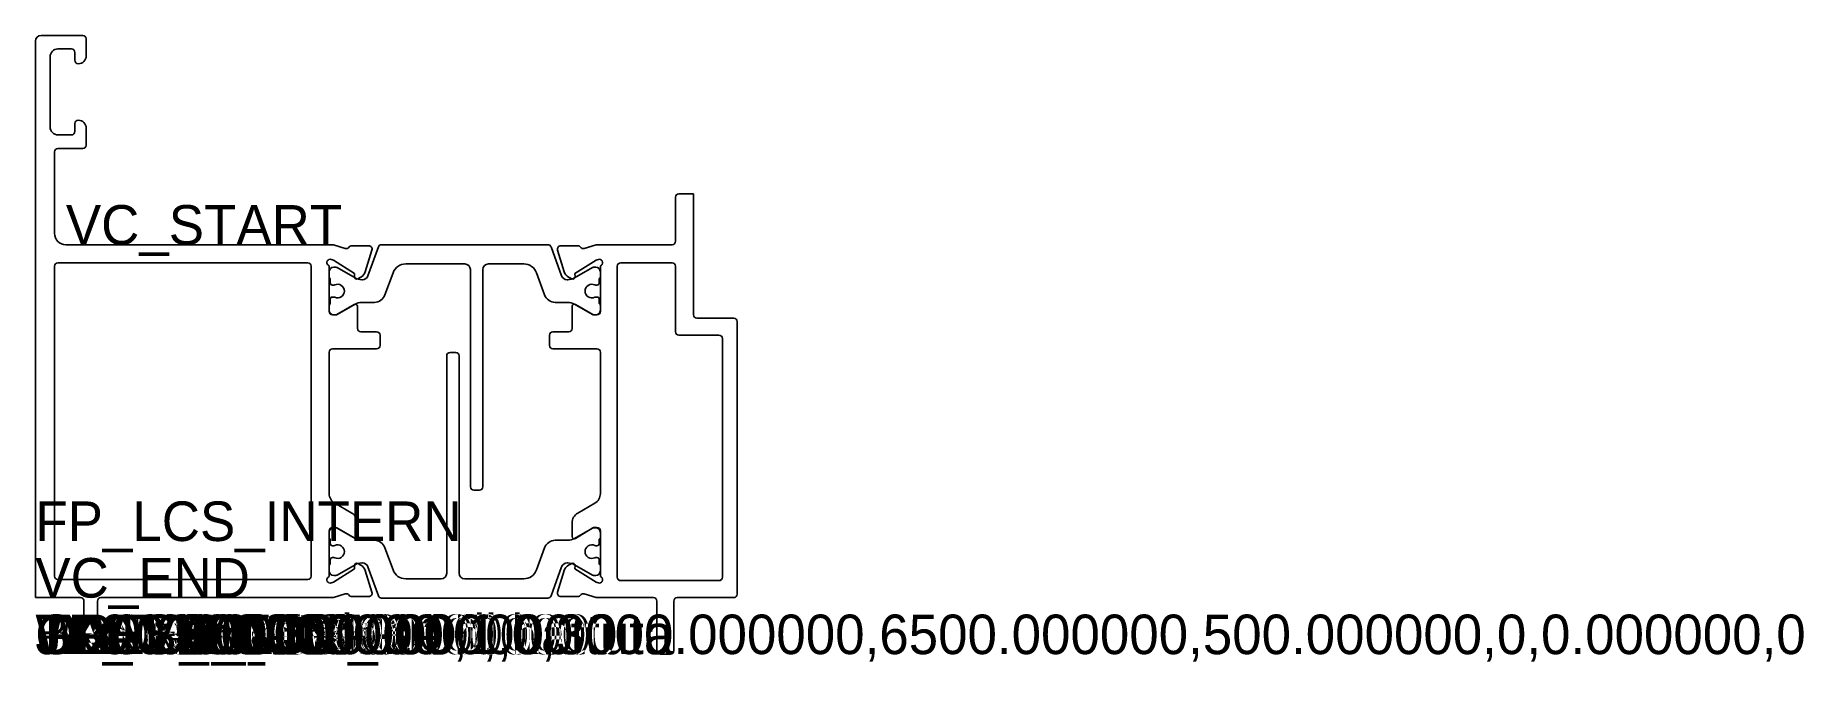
# Model space of a CAD drawing. Header units: metres. Extents: x 97 to 253, y 104 to 160.
import ezdxf

# ---------------------------------------------------------------- set-up
doc = ezdxf.new("R2010")
doc.units = ezdxf.units.M

msp = doc.modelspace()

# ---------------------------------------------------------------- linework, layer by layer
for p, q in [((96.853802, 109.819259), (96.853802, 159.019259)), ((97.353802, 159.519259), (101.053802, 159.519259)), ((100.053802, 158.319259), (98.853802, 158.319259)), ((101.353802, 159.219259), (101.353802, 157.719259)), ((98.153802, 157.619259), (98.153802, 151.419259)), ((100.353802, 157.319259), (100.353802, 158.019259)), ((98.853802, 150.719259), (100.053802, 150.719259)), ((100.353802, 151.019259), (100.353802, 151.719259)), ((101.353802, 151.319259), (101.353802, 149.819259)), ((98.553802, 149.219259), (98.553802, 142.019259)), ((101.053802, 149.519259), (98.853802, 149.519259)), ((153.503802, 145.219286), (153.503802, 141.319286)), ((155.103802, 145.519286), (153.803802, 145.519286)), ((155.103802, 134.819286), (155.103802, 145.519286)), ((99.553802, 141.019259), (123.145524, 141.019259)), ((123.233235, 141.00615), (123.145524, 141.019259)), ((123.233235, 141.00615), (124.277254, 140.686961)), ((124.801295, 140.929687), (126.351128, 140.929687)), ((127.491791, 141.019259), (142.215812, 141.019259)), ((144.906308, 140.929687), (143.356476, 140.929687)), ((146.474377, 141.006153), (145.430349, 140.686961)), ((146.562087, 141.019261), (146.474377, 141.006153)), ((153.203802, 141.019286), (146.562087, 141.019261)), ((98.853802, 139.419259), (120.953802, 139.419259)), ((123.227758, 139.648425), (122.940867, 139.736137)), ((125.099665, 138.478728), (123.227758, 139.648425)), ((126.638019, 140.541976), (126.052863, 138.628016)), ((126.28098, 138.269724), (127.209884, 140.821865)), ((134.853796, 139.319259), (129.631584, 139.319259)), ((140.076019, 139.319259), (136.953796, 139.319259)), ((142.49772, 140.821865), (143.426623, 138.269724)), ((143.069585, 140.541976), (143.654741, 138.628016)), ((144.607938, 138.478728), (146.479846, 139.648425)), ((146.479846, 139.648425), (146.766737, 139.736137)), ((148.65455, 139.419268), (153.203802, 139.419268)), ((98.553802, 111.719259), (98.553802, 139.119259)), ((121.253802, 139.119259), (121.253802, 111.719259)), ((122.853802, 139.153573), (122.853802, 135.119259)), ((122.853802, 138.192464), (122.853802, 138.619259)), ((122.953802, 137.644259), (122.953802, 138.019259)), ((123.253802, 139.019259), (123.460246, 139.019259)), ((123.560191, 138.992496), (125.142134, 138.079836)), ((125.089591, 138.190229), (125.099665, 138.478728)), ((125.663396, 138.155556), (125.383363, 138.006659)), ((125.741801, 137.919259), (125.803865, 137.919259)), ((128.503953, 138.529683), (127.793321, 136.577238)), ((135.353796, 119.619259), (135.353796, 138.819259)), ((136.453796, 138.819259), (136.453796, 119.619259)), ((141.914282, 136.577238), (141.20365, 138.529683)), ((143.903739, 137.919259), (143.965802, 137.919259)), ((144.044207, 138.155556), (144.324241, 138.006659)), ((144.565469, 138.079836), (146.147413, 138.992496)), ((144.618013, 138.190229), (144.607938, 138.478728)), ((146.247357, 139.019259), (146.453802, 139.019259)), ((146.753802, 138.019259), (146.753802, 137.644259)), ((146.853802, 139.153573), (146.853802, 135.119259)), ((146.853802, 138.619259), (146.853802, 138.192464)), ((148.35455, 111.619259), (148.35455, 139.119268)), ((153.503802, 139.119268), (153.503802, 133.319286)), ((122.953802, 135.819259), (122.953802, 136.194259)), ((123.265608, 137.444259), (123.153802, 137.444259)), ((123.153802, 136.394259), (123.265608, 136.394259)), ((123.265608, 137.444259), (123.350156, 137.463009)), ((123.350156, 136.375509), (123.265608, 136.394259)), ((146.357447, 137.463009), (146.441996, 137.444259)), ((146.441996, 136.394259), (146.357447, 136.375509)), ((146.553802, 137.444259), (146.441996, 137.444259)), ((146.441996, 136.394259), (146.553802, 136.394259)), ((146.753802, 136.194259), (146.753802, 135.819259)), ((122.853802, 135.219259), (122.853802, 135.646054)), ((123.153802, 134.819259), (123.373417, 134.819259)), ((123.460246, 134.819259), (123.253802, 134.819259)), ((123.523417, 134.859451), (125.053802, 135.743019)), ((125.142134, 135.758681), (123.560191, 134.846022)), ((125.353802, 135.569814), (125.353802, 133.619272)), ((126.853629, 135.919259), (125.741801, 135.919259)), ((143.965802, 135.919259), (142.853975, 135.919259)), ((144.353802, 135.569814), (144.353802, 133.619272)), ((146.147413, 134.846022), (144.565469, 135.758681)), ((146.184187, 134.859451), (144.653802, 135.743019)), ((146.453802, 134.819259), (146.247357, 134.819259)), ((146.553802, 134.819259), (146.334187, 134.819259)), ((146.853802, 135.646054), (146.853802, 135.219259)), ((125.653802, 133.319272), (127.053802, 133.319272)), ((127.353802, 133.019272), (127.353802, 132.119272)), ((142.353802, 133.019272), (142.353802, 132.119272)), ((144.053802, 133.319272), (142.653802, 133.319272)), ((153.803802, 133.019286), (157.35406, 133.019286)), ((158.65406, 134.519286), (155.403802, 134.519286)), ((158.95406, 110.119259), (158.95406, 134.219286)), ((122.853802, 131.519272), (122.853802, 119.02148)), ((127.053802, 131.819272), (123.153802, 131.819272)), ((133.553808, 131.484288), (134.053808, 131.484288)), ((142.653802, 131.819272), (146.55407, 131.819272)), ((146.853802, 131.517305), (146.853802, 119.02148)), ((157.65406, 132.719286), (157.65406, 111.619259)), ((133.253808, 111.984288), (133.253808, 131.184288)), ((134.353808, 131.184288), (134.353808, 111.984288)), ((136.153796, 119.319259), (135.653796, 119.319259)), ((123.353802, 118.155455), (124.853802, 117.289429)), ((146.353802, 118.155455), (144.853802, 117.289429)), ((123.373417, 116.019259), (123.153802, 116.019259)), ((123.253802, 115.984288), (123.460246, 115.984288)), ((125.053802, 115.095498), (123.523417, 115.979066)), ((123.560191, 115.957525), (125.142134, 115.044865)), ((125.353802, 116.423404), (125.353802, 115.268703)), ((144.353802, 116.423404), (144.353802, 115.218703)), ((144.565469, 115.044865), (146.147413, 115.957525)), ((144.653802, 115.045498), (146.184187, 115.979066)), ((146.247357, 115.984288), (146.453802, 115.984288)), ((146.334187, 116.019259), (146.553802, 116.019259)), ((122.853802, 115.719259), (122.853802, 111.684944)), ((122.853802, 115.157493), (122.853802, 115.584288)), ((122.953802, 114.609288), (122.953802, 114.984288)), ((123.265608, 114.409288), (123.153802, 114.409288)), ((123.265608, 114.409288), (123.350156, 114.428038)), ((125.741801, 114.884288), (126.853629, 114.884288)), ((142.853975, 114.884288), (143.965802, 114.884288)), ((146.357447, 114.428038), (146.441996, 114.409288)), ((146.553802, 114.409288), (146.441996, 114.409288)), ((146.753802, 114.984288), (146.753802, 114.609288)), ((146.853802, 115.719259), (146.853802, 111.684944)), ((146.853802, 115.584288), (146.853802, 115.157493)), ((122.953802, 112.784288), (122.953802, 113.159288)), ((123.153802, 113.359288), (123.265608, 113.359288)), ((123.350156, 113.340538), (123.265608, 113.359288)), ((125.142134, 112.723711), (123.560191, 111.811051)), ((125.383363, 112.831858), (125.663396, 112.682962)), ((125.803865, 112.884288), (125.741801, 112.884288)), ((127.793321, 114.226308), (128.503953, 112.273864)), ((141.20365, 112.273864), (141.914282, 114.226308)), ((143.965802, 112.884288), (143.903739, 112.884288)), ((144.324241, 112.831858), (144.044207, 112.682962)), ((146.147413, 111.811051), (144.565469, 112.723711)), ((146.441996, 113.359288), (146.357447, 113.340538)), ((146.441996, 113.359288), (146.553802, 113.359288)), ((146.753802, 113.159288), (146.753802, 112.784288)), ((120.953802, 111.419259), (98.853802, 111.419259)), ((122.853802, 112.184288), (122.853802, 112.611083)), ((122.940867, 111.10238), (123.227758, 111.190092)), ((123.227758, 111.190092), (125.099665, 112.359789)), ((123.460246, 111.784288), (123.253802, 111.784288)), ((125.099665, 112.359789), (125.089591, 112.648289)), ((126.052863, 112.210501), (126.638019, 110.296541)), ((127.209884, 109.981682), (126.28098, 112.533823)), ((129.631584, 111.484288), (132.753808, 111.484288)), ((134.853808, 111.484288), (140.076019, 111.484288)), ((143.426623, 112.533823), (142.49772, 109.981682)), ((143.654741, 112.210501), (143.069585, 110.296541)), ((144.607938, 112.359789), (144.618013, 112.648289)), ((146.479846, 111.190092), (144.607938, 112.359789)), ((146.453802, 111.784288), (146.247357, 111.784288)), ((146.766737, 111.10238), (146.479846, 111.190092)), ((146.853802, 112.611083), (146.853802, 112.184288)), ((157.35406, 111.319259), (148.65455, 111.319259)), ((100.853802, 109.819259), (96.853802, 109.819259)), ((123.145524, 109.819259), (102.653802, 109.819259)), ((123.145524, 109.819259), (123.233235, 109.832367)), ((124.277254, 110.151556), (123.233235, 109.832367)), ((126.351128, 109.90883), (124.801295, 109.90883)), ((142.215812, 109.784288), (127.491791, 109.784288)), ((143.356476, 109.90883), (144.906308, 109.90883)), ((145.430349, 110.151556), (146.474822, 109.832228)), ((146.474822, 109.832228), (146.562534, 109.81912)), ((146.562534, 109.81912), (151.55455, 109.81912)), ((153.65455, 109.819259), (158.65406, 109.819259)), ((101.153802, 108.316444), (101.153802, 109.519259)), ((102.053802, 108.016444), (101.453802, 108.016444)), ((102.353802, 109.519259), (102.353802, 108.316444)), ((151.85455, 109.519136), (151.85455, 105.122101)), ((153.35455, 105.122101), (153.35455, 109.519259)), ((152.15455, 104.822101), (153.05455, 104.822101))]:
    msp.add_line(p, q)
for centre, radius, start, end in [((97.353802, 159.019259), 0.5, 90, 180), ((98.853802, 157.619259), 0.7, 90, 180), ((100.053802, 158.019259), 0.3, 0, 90), ((101.053802, 159.219259), 0.3, 0, 90), ((100.653802, 157.319259), 0.3, 180, 270), ((100.653802, 157.719259), 0.7, 270, 0), ((100.653802, 151.719259), 0.3, 90, 180), ((100.653802, 151.319259), 0.7, 0, 90), ((98.853802, 151.419259), 0.7, 180, 270), ((100.053802, 151.019259), 0.3, 270, 0), ((98.853802, 149.219259), 0.3, 90, 180), ((101.053802, 149.819259), 0.3, 270, 0), ((153.803802, 145.219286), 0.3, 90, 180), ((99.553802, 142.019259), 1, 180, 270), ((124.801295, 140.729687), 0.2, 90, 150.769063), ((126.351128, 140.629687), 0.3, 343, 90), ((127.491791, 140.719259), 0.3, 90, 160), ((142.215812, 140.719259), 0.3, 20, 90), ((143.356476, 140.629687), 0.3, 90, 197), ((144.906308, 140.729687), 0.2, 29.230937, 90), ((153.203802, 141.319286), 0.3, 270, 0), ((98.853802, 139.119259), 0.3, 90, 180), ((120.953802, 139.119259), 0.3, 0, 90), ((122.953802, 139.436416), 0.3, 92.471221, 250.528779), ((124.364966, 140.973853), 0.3, 253, 330.769063), ((129.631584, 138.119259), 1.2, 90, 160), ((134.853796, 138.819259), 0.5, 0, 90), ((136.953796, 138.819259), 0.5, 90, 180), ((140.076019, 138.119259), 1.2, 20, 90), ((145.342638, 140.973853), 0.3, 209.230937, 287), ((146.753802, 139.436416), 0.3, 289.471221, 87.528779), ((148.65455, 139.119268), 0.3, 90, 180), ((153.203802, 139.119268), 0.3, 0, 90), ((123.253802, 138.619259), 0.4, 90, 180), ((123.053802, 138.192464), 0.2, 180, 240), ((123.460246, 138.819259), 0.2, 60.018361, 90), ((125.289469, 138.183249), 0.2, 180, 298), ((125.741801, 139.119259), 1.2, 240.018361, 270), ((125.287819, 138.861914), 0.8, 298, 343), ((125.803865, 138.419259), 0.5, 270, 342.598279), ((143.903739, 138.419259), 0.5, 197.401721, 270), ((144.419785, 138.861914), 0.8, 197, 242), ((143.965802, 139.119259), 1.2, 270, 299.981639), ((144.418135, 138.183249), 0.2, 242, 0), ((146.247357, 138.819259), 0.2, 90, 119.981639), ((146.453802, 138.619259), 0.4, 0, 90), ((146.653802, 138.192464), 0.2, 300, 0), ((123.153802, 137.644259), 0.2, 180, 270), ((123.153802, 136.194259), 0.2, 90, 180), ((123.603802, 136.919259), 0.6, 0, 115.007833), ((123.603802, 136.919259), 0.6, 244.992167, 0), ((126.853629, 136.919259), 1, 270, 340), ((142.853975, 136.919259), 1, 200, 270), ((146.103802, 136.919259), 0.6, 64.992167, 180), ((146.103802, 136.919259), 0.6, 180, 295.007833), ((146.553802, 137.644259), 0.2, 270, 0), ((146.553802, 136.194259), 0.2, 0, 90), ((123.053802, 135.646054), 0.2, 120, 180), ((123.253802, 135.219259), 0.4, 180, 270), ((123.153802, 135.119259), 0.3, 180, 270), ((123.373417, 135.119259), 0.3, 270, 300), ((123.460246, 135.019259), 0.2, 270, 299.981639), ((125.153802, 135.569814), 0.2, 0, 120), ((125.741801, 134.719259), 1.2, 90, 119.981639), ((143.965802, 134.719259), 1.2, 60.018361, 90), ((144.553802, 135.569814), 0.2, 60, 180), ((146.247357, 135.019259), 0.2, 240.018361, 270), ((146.334187, 135.119259), 0.3, 240, 270), ((146.453802, 135.219259), 0.4, 270, 0), ((146.553802, 135.119259), 0.3, 270, 0), ((146.653802, 135.646054), 0.2, 0, 60), ((155.403802, 134.819286), 0.3, 180, 270), ((125.653802, 133.619272), 0.3, 180, 270), ((127.053802, 133.019272), 0.3, 0, 90), ((142.653802, 133.019272), 0.3, 90, 180), ((144.053802, 133.619272), 0.3, 270, 0), ((153.803802, 133.319286), 0.3, 180, 270), ((157.35406, 132.719286), 0.3, 0, 90), ((158.65406, 134.219286), 0.3, 0, 90), ((123.153802, 131.519272), 0.3, 90, 180), ((127.053802, 132.119272), 0.3, 270, 0), ((133.553808, 131.184288), 0.3, 90, 180), ((134.053808, 131.184288), 0.3, 0, 90), ((142.653802, 132.119272), 0.3, 180, 270), ((146.550413, 131.515903), 0.303392, 0, 90), ((123.853802, 119.02148), 1, 180, 240), ((135.653796, 119.619259), 0.3, 180, 270), ((136.153796, 119.619259), 0.3, 270, 0), ((145.853802, 119.02148), 1, 299.999999, 0), ((123.153802, 115.719259), 0.3, 90, 180), ((123.253802, 115.584288), 0.4, 90, 180), ((123.373417, 115.719259), 0.3, 60, 90), ((123.460246, 115.784288), 0.2, 60.018361, 90), ((124.353802, 116.423404), 1, 0, 60), ((145.353802, 116.423404), 1, 119.999999, 180), ((146.247357, 115.784288), 0.2, 90, 119.981639), ((146.334187, 115.719259), 0.3, 90, 120), ((146.453802, 115.584288), 0.4, 0, 90), ((146.553802, 115.719259), 0.3, 0, 90), ((123.053802, 115.157493), 0.2, 180, 240), ((123.153802, 114.609288), 0.2, 180, 270), ((123.603802, 113.884288), 0.6, 0, 115.007833), ((125.153802, 115.268703), 0.2, 240, 0), ((125.741801, 116.084288), 1.2, 240.018361, 270), ((126.853629, 113.884288), 1, 20, 90), ((142.853975, 113.884288), 1, 90, 160), ((143.965802, 116.084288), 1.2, 270, 299.981639), ((144.553802, 115.218703), 0.2, 180, 300), ((146.103802, 113.884288), 0.6, 64.992167, 180), ((146.553802, 114.609288), 0.2, 270, 0), ((146.653802, 115.157493), 0.2, 300, 0), ((123.053802, 112.611083), 0.2, 120, 180), ((123.153802, 113.159288), 0.2, 90, 180), ((123.603802, 113.884288), 0.6, 244.992167, 0), ((125.289469, 112.655268), 0.2, 62, 180), ((125.741801, 111.684288), 1.2, 90, 119.981639), ((125.287819, 111.976604), 0.8, 17, 62), ((125.803865, 112.384288), 0.5, 17.401721, 90), ((143.903739, 112.384288), 0.5, 90, 162.598279), ((144.419785, 111.976604), 0.8, 118, 163), ((143.965802, 111.684288), 1.2, 60.018361, 90), ((144.418135, 112.655268), 0.2, 0, 118), ((146.103802, 113.884288), 0.6, 180, 295.007833), ((146.553802, 113.159288), 0.2, 0, 90), ((146.653802, 112.611083), 0.2, 0, 60), ((98.853802, 111.719259), 0.3, 180, 270), ((120.953802, 111.719259), 0.3, 270, 0), ((122.953802, 111.402101), 0.3, 109.471221, 267.528779), ((123.253802, 112.184288), 0.4, 180, 270), ((123.460246, 111.984288), 0.2, 270, 299.981639), ((129.631584, 112.684288), 1.2, 200, 270), ((132.753808, 111.984288), 0.5, 270, 0), ((134.853808, 111.984288), 0.5, 180, 270), ((140.076019, 112.684288), 1.2, 270, 340), ((146.247357, 111.984288), 0.2, 240.018361, 270), ((146.453802, 112.184288), 0.4, 270, 0), ((146.753802, 111.402101), 0.3, 272.471221, 70.528779), ((148.65455, 111.619259), 0.3, 180, 270), ((157.35406, 111.619259), 0.3, 270, 0), ((100.853802, 109.519259), 0.3, 0, 90), ((102.653802, 109.519259), 0.3, 90, 180), ((124.364966, 109.864664), 0.3, 29.230937, 107), ((124.801295, 110.10883), 0.2, 209.230937, 270), ((126.351128, 110.20883), 0.3, 270, 17), ((127.491791, 110.084288), 0.3, 200, 270), ((142.215812, 110.084288), 0.3, 270, 340), ((143.356476, 110.20883), 0.3, 163, 270), ((144.906308, 110.10883), 0.2, 270, 330.769063), ((145.342638, 109.864664), 0.3, 73, 150.769063), ((151.55455, 109.51912), 0.3, 0, 90), ((153.65455, 109.519259), 0.3, 90, 180), ((158.65406, 110.119259), 0.3, 270, 0), ((101.453802, 108.316444), 0.3, 180, 270), ((102.053802, 108.316444), 0.3, 270, 0), ((152.15455, 105.122101), 0.3, 180, 270), ((153.05455, 105.122101), 0.3, 270, 0)]:
    msp.add_arc(centre, radius, start, end)

# ---------------------------------------------------------------- texts
for tag, p in [('VC_START', (99.553802, 141.019259)), ('FP_LCS_INTERN', (96.853802, 114.822101)), ('VC_END', (96.853802, 109.819259)), ('WX:0.000000', (96.853802, 104.822101)), ('WY:0.000000', (96.853802, 104.822101)), ('JX:0.000000', (96.853802, 104.822101)), ('JY:0.000000', (96.853802, 104.822101)), ('TDEV:0.000000', (96.853802, 104.822101)), ('TDEV2:0.000000', (96.853802, 104.822101)), ('TDEV3:0.000000', (96.853802, 104.822101)), ('TDEV4:0.000000', (96.853802, 104.822101)), ('TDEV5:0.000000', (96.853802, 104.822101)), ('OPTI:500.000000,1,0,3000.000000,6500.000000,500.000000,0,0.000000,0', (96.853802, 104.822101)), ('GLASS_MIN:0.000000', (96.853802, 104.822101)), ('GLASS_MAX:0.000000', (96.853802, 104.822101)), ('DESC:Inversione di battuta', (96.853802, 104.822101)), ('DENS:1.330000', (96.853802, 104.822101)), ('FRONT_VIEW', (96.853802, 104.822101)), ('BL01:6800.000000,,1', (96.853802, 104.822101)), ('PANE_WIDTH:0.000000', (96.853802, 104.822101)), ('FP_LCS_ORIG', (96.853802, 104.822101)), ('FP_LCS_HOT', (106.853802, 104.822101))]:
    msp.add_attdef(tag, p, '', height=3.5)

doc.saveas('drawing.dxf')
